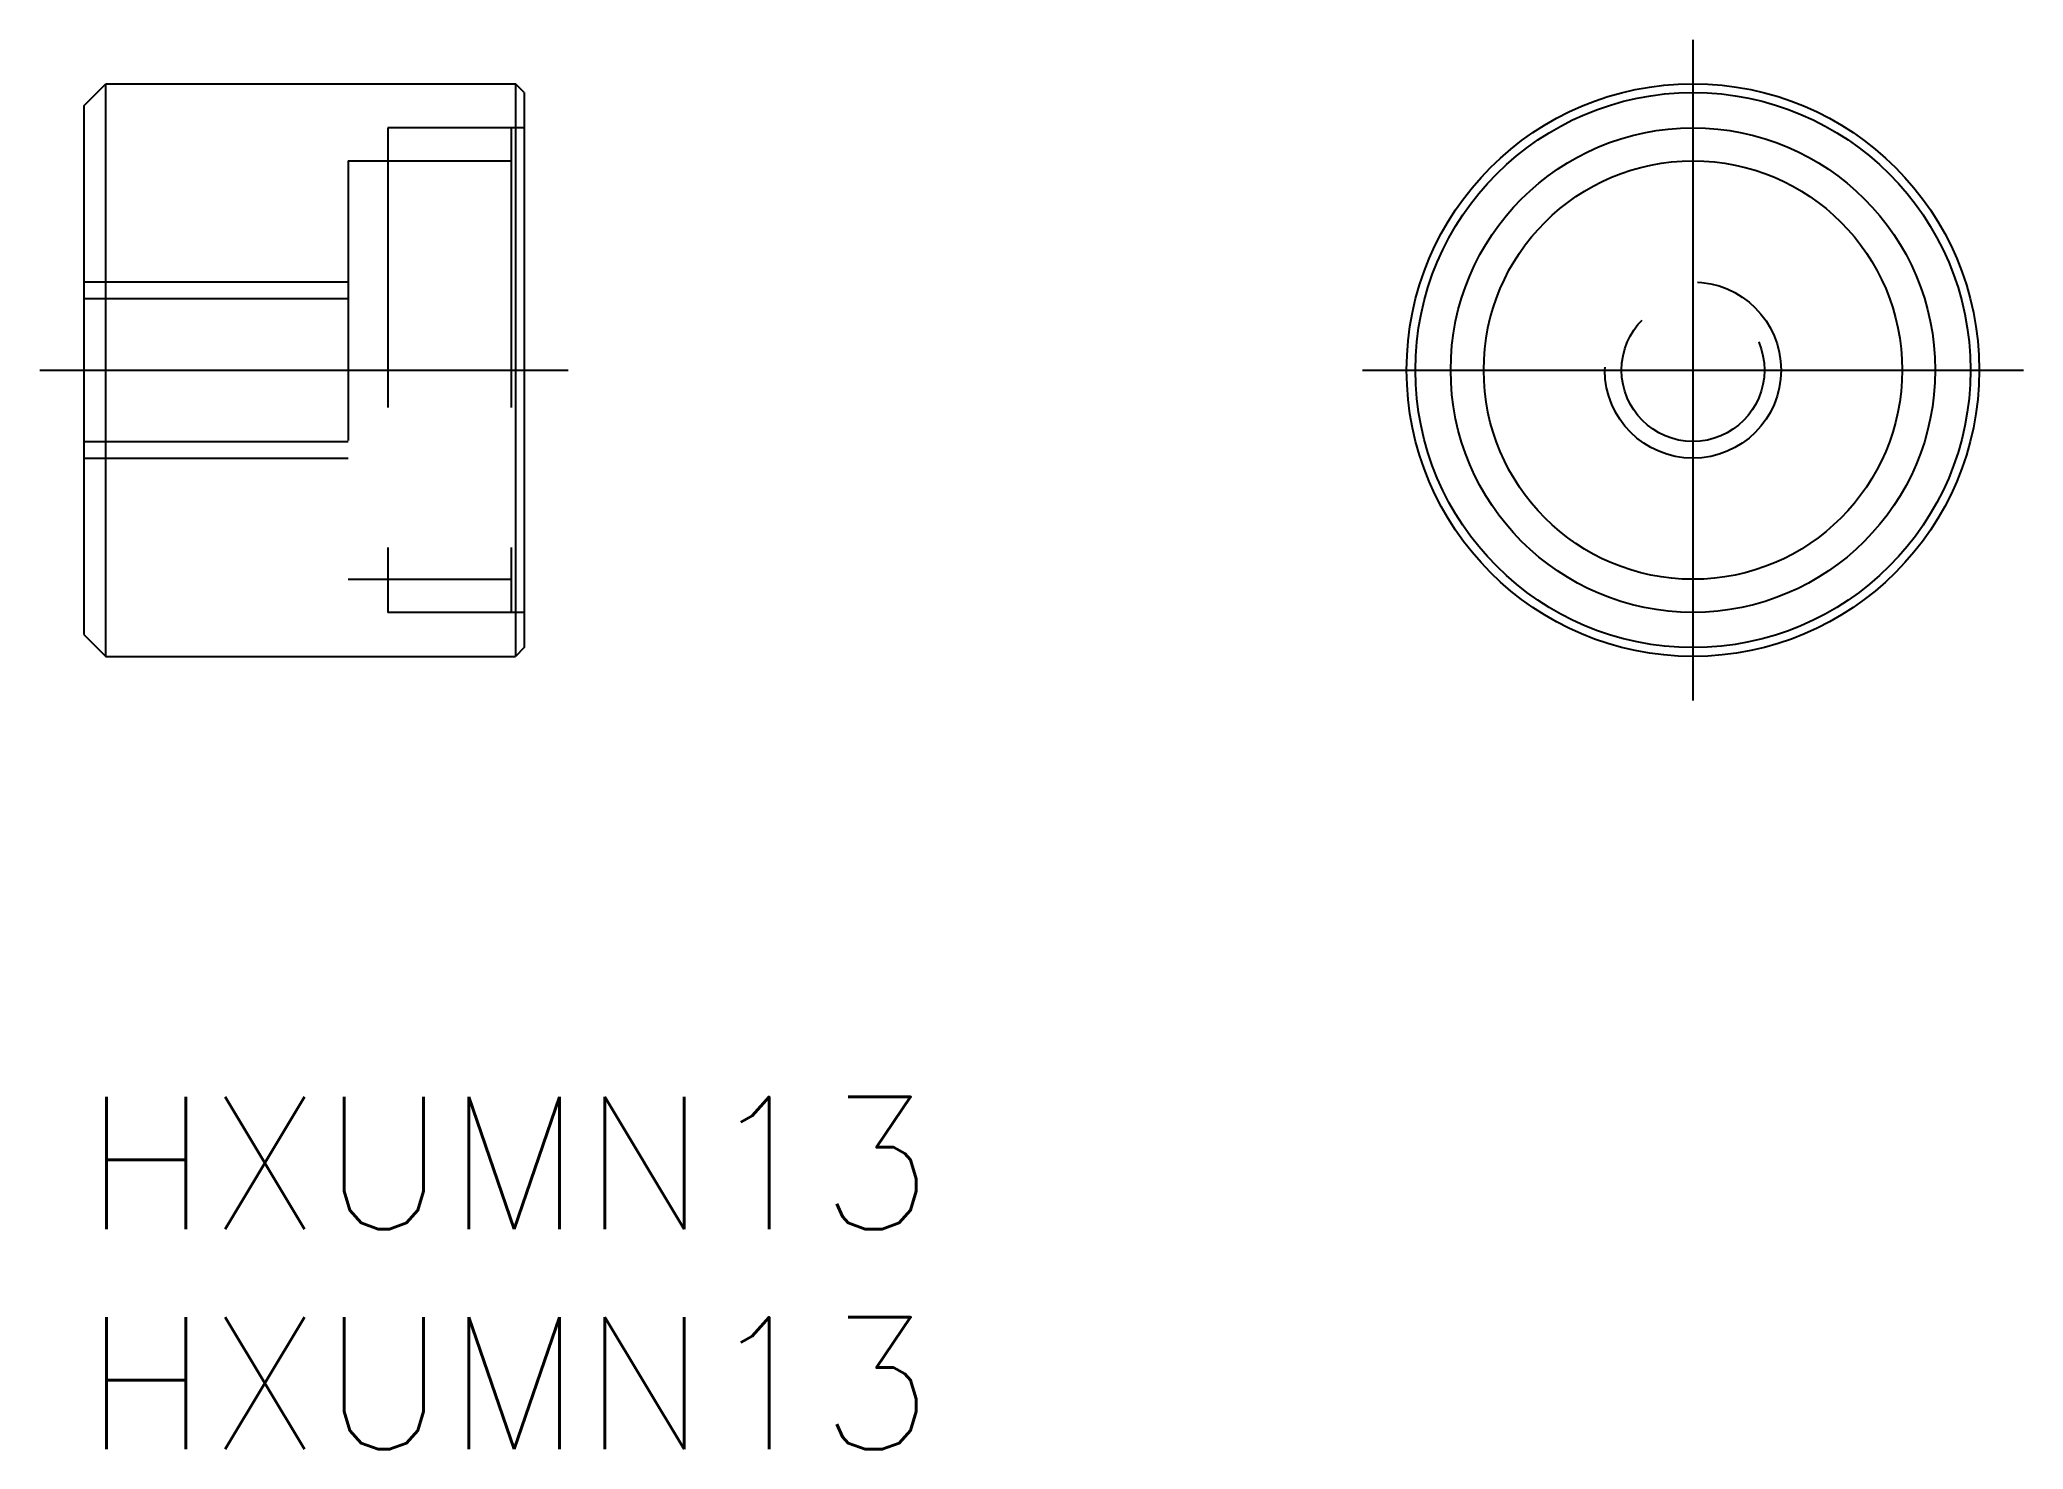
# Model space of a CAD drawing. Extents: x -1 to 44, y -8 to 24.
import ezdxf

# ---------------------------------------------------------------- set-up
doc = ezdxf.new("R2010")
doc.units = 0
doc.header["$LTSCALE"] = 0.5
doc.linetypes.add('CENTER', pattern=[50.8, 31.75, -6.35, 6.35, -6.35])
doc.linetypes.add('DASHED', pattern=[19.05, 12.7, -6.35])
for name, color, linetype in [('MSM_CENTER', 1, 'CENTER'), ('MSM_CONTINUOUS', 7, 'CONTINUOUS'), ('MSM_DASHED', 4, 'DASHED'), ('MSM_PART_NUMBER', 7, 'CONTINUOUS')]:
    doc.layers.add(name, color=color, linetype=linetype)
doc.styles.get("Standard").update_dxf_attribs({"font": 'txt.shx', "height": 1, "bigfont": 'bigfont.shx'})

# ---------------------------------------------------------------- blocks, each defined once
blk = doc.blocks.new('*U17')
at = {"layer": 'MSM_PART_NUMBER'}
blk.add_text('HXUMN13', height=3, dxfattribs=at).set_placement((0, -3))
blk = doc.blocks.new('*U18')
at = {"layer": 'MSM_PART_NUMBER'}
blk.add_text('HXUMN13', height=3, dxfattribs=at).set_placement((0, -8))

msp = doc.modelspace()

# ---------------------------------------------------------------- linework, layer by layer
at = {"layer": 'MSM_CENTER'}
for p, q in [((36.532, 24), (36.532, 9)), ((-1, 16.5), (11, 16.5)), ((29.032, 16.5), (44.032, 16.5))]:
    msp.add_line(p, q, dxfattribs=at)
at = {"layer": 'MSM_CONTINUOUS'}
for p, q in [((0, 22.5), (0.5, 23)), ((0.5, 10), (0.5, 23)), ((0.5, 23), (9.8, 23)), ((10, 22.8), (9.8, 23)), ((9.8, 23), (9.8, 10)), ((10, 22.8), (10, 10.2)), ((0, 22.5), (0, 10.5)), ((0, 10.5), (0.5, 10)), ((0.5, 10), (9.8, 10)), ((10, 10.2), (9.8, 10))]:
    msp.add_line(p, q, dxfattribs=at)
for radius in [6.5, 6.3, 5.5, 4.75]:
    msp.add_circle((36.532, 16.5), radius, dxfattribs=at)
at = {"layer": 'MSM_DASHED'}
for p, q in [((6.9, 22), (6.9, 11)), ((10, 22), (6.9, 22)), ((9.7, 22), (9.7, 11)), ((6, 21.25), (6, 11.75)), ((6, 21.25), (9.7, 21.25)), ((10, 19.75), (10, 19.75)), ((0, 18.5), (6, 18.5)), ((0, 18.121), (6, 18.121)), ((10, 16.5), (10, 16.5)), ((0, 14.879), (6, 14.879)), ((0, 14.5), (6, 14.5)), ((6, 11.75), (9.7, 11.75)), ((10, 11), (6.9, 11))]:
    msp.add_line(p, q, dxfattribs=at)
for radius in [2, 1.621]:
    msp.add_circle((36.532, 16.5), radius, dxfattribs=at)

# ---------------------------------------------------------------- block references
at = {"layer": 'MSM_CONTINUOUS'}
for name in ['*U17', '*U18']:
    msp.add_blockref(name, (0, 0), dxfattribs=at)

doc.saveas('drawing.dxf')
